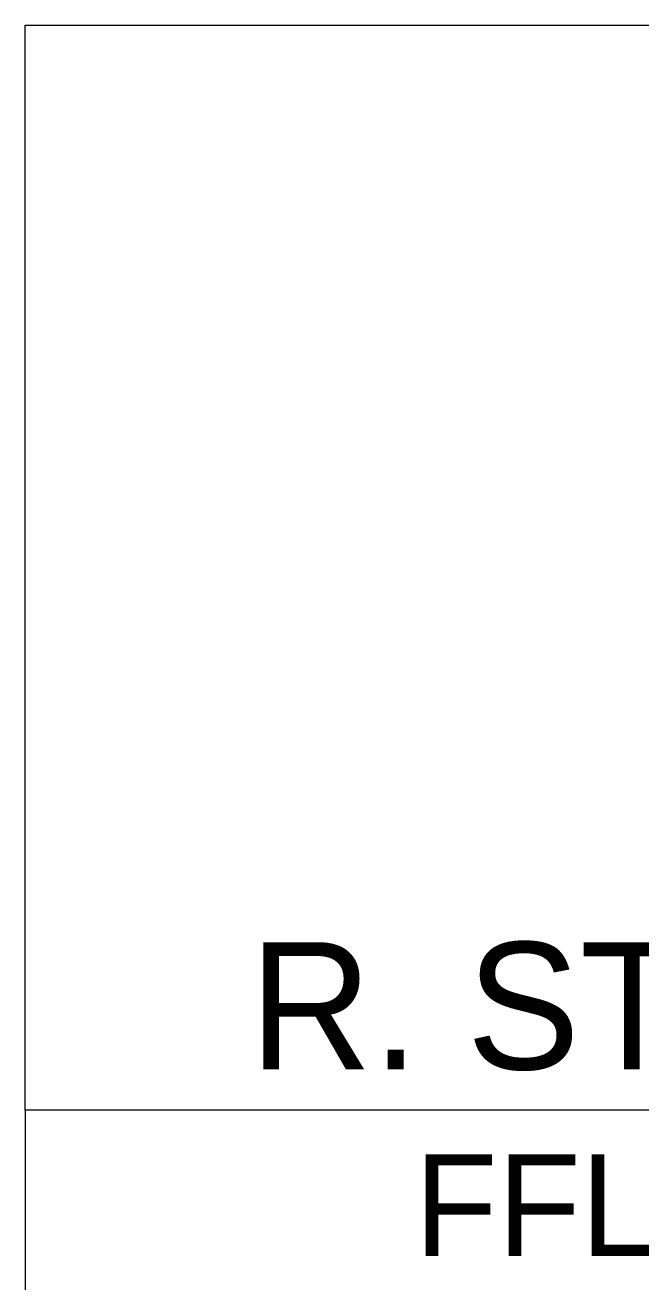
# Model space of a CAD drawing. Header units: millimetres. Extents: x -280308 to 6402717, y -14 to 2073074.
# Drawn here: x -8042 to -6424, y 481647 to 484948 of the extents above; entities that cross this region are included whole.
import ezdxf

# ---------------------------------------------------------------- set-up
doc = ezdxf.new("R2010")
doc.units = ezdxf.units.MM
doc.linetypes.add('DASHED2', pattern=[0.375, 0.25, -0.125])
doc.layers.get('0').update_dxf_attribs({"lineweight": 0})
doc.layers.add('A-TEXT', color=254, linetype='Continuous')
doc.styles.add('Annotative', font='arial.ttf', dxfattribs={"height": 1.25})

# ---------------------------------------------------------------- blocks, each defined once
blk = doc.blocks.new('A$C286adef0')
at = {"color": 0, "linetype": 'DASHED2', "lineweight": -2, "ltscale": 6}
for points in [[(41972.8, -18347), (37972.8, -18347), (37972.8, -15497), (41972.8, -15497)], [(41972.8, -18347), (37972.8, -18347), (37972.8, -21197), (41972.8, -21197)]]:
    blk.add_lwpolyline(points, close=True, dxfattribs=at)
blk = doc.blocks.new('3')
at = {"ltscale": 0.25}
blk.add_blockref('A$C286adef0', (-46014.9, 500445.2), dxfattribs=at)
at = {"layer": 'A-TEXT', "ltscale": 0.25, "insert": (-8766.5, 482539.3), "char_height": 267.3, "attachment_point": 1, "style": 'Annotative'}
blk.add_mtext_dynamic_manual_height_columns('\\pxqc;{\\fCentury Gothic|b0|i0|c0|p34;\\H1.25x;R. STANDAR\\P\\H0.8x;FFL +8.400}', width=5332.382, gutter_width=1670.6, heights=[0], dxfattribs=at)

msp = doc.modelspace()

# ---------------------------------------------------------------- block references
msp.add_blockref('3', (0, 0))

doc.saveas('drawing.dxf')
